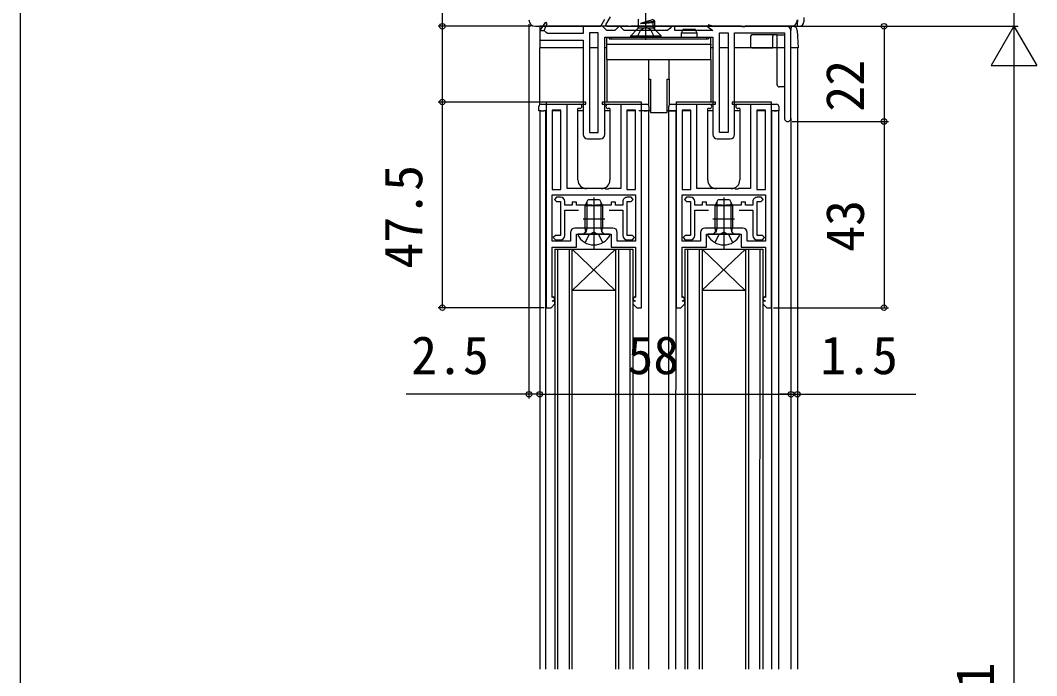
# Model space of a CAD drawing. Units: millimetres, scale not verified. Extents: x -525 to 525, y -782 to 777.
# Drawn here: x -525 to -290.3, y -446.1 to -294.7 of the extents above; entities that cross this region are included whole.
import ezdxf
from ezdxf.enums import TextEntityAlignment as Align

# ---------------------------------------------------------------- set-up
doc = ezdxf.new("R2010")
doc.units = ezdxf.units.MM
doc.header["$LTSCALE"] = 4
for name, color, linetype in [('0-2_YKK_11', 7, 'Continuous'), ('0-3_YKK_12', 2, 'Continuous'), ('0-4_YKK_13', 4, 'Continuous'), ('0-6_YKK_D', 6, 'Continuous'), ('0-7_YKK_ZWAK', 7, 'Continuous')]:
    doc.layers.add(name, color=color, linetype=linetype)
doc.styles.add('ＭＳ ゴシック', font='')
doc.styles.get('ＭＳ ゴシック').set_extended_font_data('MS Gothic')

msp = doc.modelspace()

# ---------------------------------------------------------------- linework, layer by layer
at = {"layer": '0-2_YKK_11'}
for p, q in [((-404.167, -295.764), (-403.512, -295.108)), ((-347.042, -317.345), (-347.042, -297.095)), ((-390.042, -321.095), (-390.042, -298.595)), ((-394.042, -322.095), (-391.042, -322.095)), ((-364.042, -322.095), (-361.042, -322.095)), ((-388.143, -342.695), (-396.943, -342.695)), ((-358.143, -342.695), (-366.943, -342.695))]:
    msp.add_line(p, q, dxfattribs=at)
for points in [[(-406.042, -296.095), (-390.947, -296.095), (-390.004, -294.462)], [(-348.042, -296.095), (-357.584, -296.095), (-357.767, -296.215), (-358.317, -296.215), (-358.501, -296.095), (-365.042, -296.095), (-366.06, -295.794), (-366.27, -296.226), (-365.042, -297.095), (-373.842, -297.095), (-373.842, -296.095), (-374.542, -296.095), (-375.042, -296.595), (-375.542, -297.095), (-385.542, -297.095), (-386.042, -296.595), (-386.542, -296.095), (-386.742, -296.095), (-387.242, -296.595), (-387.742, -297.095), (-389.542, -297.095), (-390.042, -296.595), (-390.542, -296.095), (-395.042, -296.095), (-395.042, -297.795), (-403.242, -297.795), (-403.54, -297.533), (-404.036, -297.095), (-404.042, -297.095), (-403.352, -295.418), (-403.788, -295.188), (-405.042, -297.095), (-405.042, -299.295), (-395.042, -299.295), (-395.042, -321.095)], [(-388.792, -293.895), (-389.866, -295.755), (-389.669, -296.095), (-347.042, -296.095)], [(-360.042, -321.095), (-360.042, -297.595), (-348.542, -297.595), (-348.542, -317.345)], [(-390.042, -298.595), (-365.042, -298.595), (-365.042, -321.095)], [(-402.143, -334.995), (-382.943, -334.995), (-382.943, -345.695), (-387.143, -345.695), (-387.143, -343.695)], [(-397.943, -343.695), (-397.943, -345.695), (-402.143, -345.695), (-402.143, -334.995)], [(-372.143, -334.995), (-352.943, -334.995), (-352.943, -345.695), (-357.143, -345.695), (-357.143, -343.695)], [(-367.943, -343.695), (-367.943, -345.695), (-372.143, -345.695), (-372.143, -334.995)]]:
    msp.add_lwpolyline(points, dxfattribs=at)
for points in [[(-403.788, -295.188), (-405.042, -297.095), (-404.042, -297.095), (-403.352, -295.418)], [(-391.542, -320.595), (-391.542, -297.595), (-393.542, -297.595), (-393.542, -320.595)], [(-363.542, -320.595), (-363.542, -297.595), (-361.542, -297.595), (-361.542, -320.595)], [(-403.543, -313.595), (-403.543, -361.095), (-402.443, -361.095), (-401.543, -360.195), (-401.543, -359.595), (-402.143, -359.595), (-401.49, -359.13), (-401.896, -358.56), (-402.143, -358.736), (-402.143, -347.095), (-396.543, -347.095), (-396.543, -344.095), (-388.543, -344.095), (-388.543, -347.095), (-382.943, -347.095), (-382.943, -358.736), (-383.19, -358.56), (-383.596, -359.13), (-382.943, -359.595), (-383.543, -359.595), (-383.543, -360.195), (-382.643, -361.095), (-381.543, -361.095), (-381.543, -313.595), (-382.543, -313.595), (-390.643, -313.595), (-390.643, -314.095), (-386.343, -314.095), (-386.343, -333.595), (-389.085, -333.595), (-389.268, -333.715), (-389.818, -333.715), (-390.001, -333.595), (-398.743, -333.595), (-398.743, -314.095), (-394.443, -314.095), (-394.443, -313.595), (-402.543, -313.595)], [(-373.543, -313.595), (-373.543, -361.095), (-372.443, -361.095), (-371.543, -360.195), (-371.543, -359.595), (-372.143, -359.595), (-371.49, -359.13), (-371.896, -358.56), (-372.143, -358.736), (-372.143, -347.095), (-366.543, -347.095), (-366.543, -344.095), (-358.543, -344.095), (-358.543, -347.095), (-352.943, -347.095), (-352.943, -358.736), (-353.19, -358.56), (-353.596, -359.13), (-352.943, -359.595), (-353.543, -359.595), (-353.543, -360.195), (-352.643, -361.095), (-351.543, -361.095), (-351.543, -313.595), (-352.543, -313.595), (-360.643, -313.595), (-360.643, -314.095), (-356.343, -314.095), (-356.343, -333.595), (-359.085, -333.595), (-359.268, -333.715), (-359.818, -333.715), (-360.001, -333.595), (-368.743, -333.595), (-368.743, -314.095), (-364.443, -314.095), (-364.443, -313.595), (-372.543, -313.595)], [(-400.143, -333.795), (-400.143, -315.495), (-402.143, -315.495), (-402.143, -333.795)], [(-382.943, -333.795), (-382.943, -315.495), (-384.943, -315.495), (-384.943, -333.795)], [(-370.143, -333.795), (-370.143, -315.495), (-372.143, -315.495), (-372.143, -333.795)], [(-352.943, -333.795), (-352.943, -315.495), (-354.943, -315.495), (-354.943, -333.795)]]:
    msp.add_lwpolyline(points, close=True, dxfattribs=at)
for centre, radius, start, end in [((-406.042, -294.595), 1.5, 180, 270), ((-347.042, -294.595), 1.5, 270, 0), ((-348.042, -297.095), 1, 0.00001, 89.99999), ((-347.792, -317.345), 0.75, 179.99999, 0.00001), ((-394.042, -321.095), 1, 180.00001, 269.99999), ((-391.042, -321.095), 1, 270.00001, 359.99999), ((-364.042, -321.095), 1, 180.00001, 269.99999), ((-361.042, -321.095), 1, 270.00001, 359.99999), ((-396.943, -343.695), 1, 90.00001, 179.99999), ((-388.143, -343.695), 1, 0.00001, 89.99999), ((-366.943, -343.695), 1, 90.00001, 179.99999), ((-358.143, -343.695), 1, 0.00001, 89.99999)]:
    msp.add_arc(centre, radius, start, end, dxfattribs=at)
at = {"layer": '0-3_YKK_12'}
for p, q in [((-405.042, -314.195), (-405.042, -301.095)), ((-395.042, -301.095), (-405.042, -301.095)), ((-391.542, -301.095), (-393.542, -301.095)), ((-361.542, -301.095), (-363.542, -301.095)), ((-348.542, -301.095), (-360.042, -301.095)), ((-345.542, -301.095), (-347.042, -301.095)), ((-345.542, -301.095), (-345.542, -444.595)), ((-405.042, -315.595), (-405.042, -444.595)), ((-403.642, -444.595), (-403.642, -315.595)), ((-400.343, -315.595), (-401.943, -315.595)), ((-395.042, -315.595), (-396.243, -315.595)), ((-388.842, -315.595), (-390.042, -315.595)), ((-383.143, -315.595), (-384.743, -315.595)), ((-379.442, -315.595), (-382.143, -315.595)), ((-379.842, -444.595), (-379.842, -315.595)), ((-373.543, -315.595), (-375.642, -315.595)), ((-375.243, -444.595), (-375.243, -315.595)), ((-373.597, -444.595), (-373.543, -315.595)), ((-370.343, -315.595), (-371.943, -315.595)), ((-365.042, -315.595), (-366.244, -315.595)), ((-358.844, -315.595), (-360.042, -315.595)), ((-353.143, -315.595), (-354.743, -315.595)), ((-349.843, -315.595), (-351.543, -315.595)), ((-351.417, -444.595), (-351.417, -315.595)), ((-349.843, -444.595), (-349.843, -315.595)), ((-347.042, -317.345), (-347.042, -444.595)), ((-401.541, -347.595), (-401.569, -444.595)), ((-401.541, -347.595), (-383.541, -347.595)), ((-400.869, -444.595), (-400.841, -347.595)), ((-398.241, -347.595), (-398.269, -444.595)), ((-397.569, -444.595), (-397.541, -347.595)), ((-387.595, -357.098), (-397.541, -347.595)), ((-387.541, -347.595), (-387.569, -444.595)), ((-386.841, -347.595), (-386.869, -444.595)), ((-384.241, -347.595), (-384.269, -444.595)), ((-383.541, -347.595), (-383.569, -444.595)), ((-371.541, -347.595), (-371.569, -444.595)), ((-371.541, -347.595), (-353.541, -347.595)), ((-370.869, -444.595), (-370.841, -347.595)), ((-368.241, -347.595), (-368.269, -444.595)), ((-367.541, -347.595), (-367.569, -444.595)), ((-357.594, -357.098), (-367.541, -347.595)), ((-357.541, -347.595), (-357.569, -444.595)), ((-356.841, -347.595), (-356.869, -444.595)), ((-354.241, -347.595), (-354.269, -444.595)), ((-353.541, -347.595), (-353.569, -444.595))]:
    msp.add_line(p, q, dxfattribs=at)
for points in [[(-387.595, -357.098), (-397.595, -357.098), (-387.541, -347.595)], [(-357.594, -357.098), (-367.594, -357.098), (-357.541, -347.595)]]:
    msp.add_lwpolyline(points, dxfattribs=at)
at = {"layer": '0-4_YKK_13'}
for p, q in [((-380.542, -299.2), (-380.542, -278.485)), ((-382.222, -296.061), (-382.222, -294.487)), ((-381.722, -295.412), (-378.992, -294.527)), ((-381.722, -295.472), (-378.442, -294.945)), ((-381.722, -295.472), (-378.862, -295.187)), ((-378.442, -294.845), (-378.992, -294.527)), ((-378.442, -294.945), (-378.862, -295.187)), ((-378.862, -296.061), (-378.862, -295.187)), ((-378.442, -294.945), (-378.442, -294.845)), ((-378.442, -296.795), (-378.442, -295.045)), ((-345.542, -294.595), (-345.542, -295.095)), ((-345.542, -296.032), (-345.542, -295.095)), ((-344.042, -294.095), (-344.042, -295.095)), ((-405.042, -296.095), (-405.042, -301.095)), ((-384.542, -296.095), (-405.042, -296.095)), ((-384.542, -296.095), (-384.042, -296.095)), ((-374.342, -296.095), (-384.042, -296.095)), ((-384.042, -298.295), (-382.515, -296.768)), ((-382.222, -296.475), (-378.862, -296.475)), ((-377.042, -298.295), (-378.57, -296.768)), ((-374.342, -296.095), (-373.842, -296.095)), ((-358.542, -296.095), (-373.842, -296.095)), ((-371.892, -296.795), (-372.392, -297.661)), ((-372.392, -297.661), (-372.392, -298.595)), ((-368.692, -297.661), (-372.392, -297.661)), ((-371.892, -296.795), (-369.192, -296.795)), ((-368.692, -297.661), (-369.192, -296.795)), ((-368.692, -298.595), (-368.692, -297.661)), ((-346.589, -296.095), (-357.542, -296.095)), ((-347.042, -296.597), (-347.042, -297.095)), ((-346.611, -296.032), (-345.542, -296.032)), ((-345.542, -296.032), (-345.542, -296.095)), ((-345.542, -296.095), (-345.042, -296.095)), ((-389.042, -298.795), (-389.542, -298.795)), ((-389.542, -300.541), (-389.542, -300.295)), ((-388.542, -298.595), (-388.542, -298.995)), ((-388.542, -298.595), (-366.542, -298.595)), ((-388.542, -298.995), (-366.542, -298.995)), ((-384.042, -298.595), (-384.042, -298.295)), ((-384.042, -298.295), (-377.042, -298.295)), ((-384.042, -298.595), (-377.042, -298.595)), ((-377.042, -298.595), (-377.042, -298.295)), ((-366.542, -298.595), (-366.542, -298.995)), ((-366.042, -298.795), (-366.042, -298.995)), ((-365.542, -298.795), (-366.042, -298.795)), ((-365.542, -300.295), (-365.542, -298.795)), ((-365.542, -300.295), (-365.542, -300.541)), ((-350.242, -298.095), (-356.123, -298.095)), ((-351.242, -301.095), (-351.242, -298.395)), ((-349.742, -298.095), (-348.542, -298.095)), ((-395.042, -301.095), (-405.042, -301.095)), ((-391.542, -301.095), (-393.542, -301.095)), ((-389.542, -301.095), (-390.042, -301.095)), ((-389.542, -303.795), (-389.542, -300.541)), ((-365.542, -303.795), (-365.542, -300.541)), ((-365.042, -301.095), (-365.542, -301.095)), ((-361.542, -301.095), (-363.542, -301.095)), ((-356.642, -301.095), (-360.042, -301.095)), ((-356.042, -301.095), (-356.342, -301.095)), ((-356.042, -301.095), (-351.242, -301.095)), ((-350.242, -301.095), (-351.242, -301.095)), ((-346.542, -301.095), (-347.042, -301.095)), ((-345.842, -301.095), (-346.542, -301.095)), ((-389.542, -303.795), (-379.842, -303.795)), ((-389.542, -303.795), (-389.542, -313.595)), ((-379.842, -303.795), (-375.242, -303.795)), ((-379.842, -308.295), (-379.842, -303.795)), ((-375.242, -303.795), (-365.542, -303.795)), ((-375.242, -303.795), (-375.242, -308.295)), ((-365.542, -303.795), (-365.542, -313.595)), ((-379.842, -308.295), (-379.442, -308.295)), ((-379.442, -308.295), (-379.442, -315.995)), ((-375.642, -308.295), (-375.242, -308.295)), ((-375.642, -315.995), (-375.642, -308.295)), ((-348.542, -310.095), (-349.742, -310.095)), ((-404.743, -314.095), (-404.143, -314.095)), ((-404.143, -314.095), (-403.143, -314.095)), ((-403.143, -314.095), (-395.818, -314.095)), ((-389.268, -314.095), (-381.943, -314.095)), ((-381.943, -314.095), (-380.943, -314.095)), ((-380.943, -314.095), (-380.343, -314.095)), ((-374.744, -314.095), (-374.144, -314.095)), ((-374.144, -314.095), (-373.144, -314.095)), ((-373.144, -314.095), (-365.819, -314.095)), ((-359.269, -314.095), (-351.944, -314.095)), ((-351.944, -314.095), (-350.944, -314.095)), ((-350.944, -314.095), (-350.344, -314.095)), ((-405.243, -315.595), (-405.243, -314.595)), ((-404.743, -315.595), (-405.243, -315.595)), ((-404.743, -315.595), (-404.143, -315.595)), ((-403.643, -315.595), (-404.143, -315.595)), ((-403.543, -315.595), (-403.643, -315.595)), ((-395.818, -315.095), (-396.243, -315.095)), ((-396.243, -331.595), (-396.243, -315.095)), ((-388.843, -315.095), (-389.268, -315.095)), ((-388.843, -315.095), (-388.843, -331.595)), ((-381.443, -315.595), (-381.643, -315.595)), ((-380.943, -315.595), (-381.443, -315.595)), ((-380.943, -315.595), (-380.343, -315.595)), ((-379.442, -315.995), (-375.642, -315.995)), ((-375.244, -315.595), (-375.244, -314.595)), ((-375.244, -315.595), (-373.543, -315.595)), ((-373.543, -315.595), (-374.144, -315.595)), ((-365.819, -315.095), (-366.244, -315.095)), ((-366.244, -331.595), (-366.244, -315.095)), ((-358.844, -315.095), (-359.269, -315.095)), ((-358.844, -315.095), (-358.844, -331.595)), ((-351.444, -315.595), (-351.543, -315.595)), ((-350.944, -315.595), (-351.444, -315.595)), ((-350.944, -315.595), (-350.344, -315.595)), ((-390.843, -333.595), (-394.243, -333.595)), ((-392.543, -335.607), (-392.543, -347.595)), ((-360.844, -333.595), (-364.244, -333.595)), ((-362.543, -335.607), (-362.543, -347.595)), ((-394.543, -337.495), (-393.843, -336.095)), ((-364.543, -337.495), (-363.843, -336.095)), ((-392.544, -338.095), (-392.544, -343.095)), ((-362.544, -338.095), (-362.544, -343.095)), ((-395.044, -340.595), (-390.044, -340.595)), ((-365.044, -340.595), (-360.044, -340.595)), ((-388.81, -344.32), (-388.947, -344.095)), ((-358.81, -344.32), (-358.947, -344.095))]:
    msp.add_line(p, q, dxfattribs=at)
for points in [[(-381.722, -295.472), (-381.722, -295.412), (-378.442, -294.845)], [(-382.543, -298.595), (-381.687, -296.879), (-380.542, -296.27)], [(-378.542, -298.595), (-379.397, -296.879), (-380.542, -296.27)], [(-345.591, -297.034), (-345.342, -301.095), (-345.842, -301.095)], [(-365.542, -300.295), (-389.542, -300.295), (-389.542, -298.795)], [(-389.042, -298.795), (-389.042, -298.995), (-366.042, -298.995)], [(-356.342, -298.395), (-356.342, -301.095), (-356.642, -301.095)], [(-350.242, -309.595), (-350.242, -298.095), (-349.742, -298.095)], [(-379.842, -308.295), (-379.942, -308.295), (-379.942, -314.296)], [(-375.242, -308.295), (-375.142, -308.295), (-375.142, -314.295)], [(-379.843, -314.595), (-379.843, -315.595), (-380.343, -315.595)], [(-349.844, -314.595), (-349.844, -315.595), (-350.344, -315.595)], [(-400.244, -335.595), (-401.144, -335.595), (-401.644, -336.095), (-401.144, -336.595), (-400.244, -336.595), (-400.244, -344.395), (-401.444, -344.395), (-401.944, -344.895), (-401.444, -345.395), (-400.244, -345.395)], [(-384.844, -345.395), (-383.644, -345.395), (-383.144, -344.895), (-383.644, -344.395), (-384.844, -344.395), (-384.844, -336.595), (-383.944, -336.595), (-383.444, -336.095), (-383.944, -335.595), (-384.844, -335.595)], [(-370.244, -335.595), (-371.144, -335.595), (-371.644, -336.095), (-371.144, -336.595), (-370.244, -336.595), (-370.244, -344.395), (-371.444, -344.395), (-371.944, -344.895), (-371.444, -345.395), (-370.244, -345.395)], [(-354.844, -345.395), (-353.644, -345.395), (-353.144, -344.895), (-353.644, -344.395), (-354.844, -344.395), (-354.844, -336.595), (-353.944, -336.595), (-353.444, -336.095), (-353.944, -335.595), (-354.844, -335.595)], [(-385.844, -336.595), (-385.844, -337.395), (-387.544, -337.395), (-387.544, -336.695), (-388.544, -336.695), (-388.544, -337.395), (-392.085, -337.395), (-392.269, -337.515), (-392.819, -337.515), (-393.002, -337.395), (-396.544, -337.395), (-396.544, -336.695), (-397.544, -336.695), (-397.544, -337.395), (-399.244, -337.395), (-399.244, -336.595)], [(-394.891, -344.095), (-394.398, -343.507), (-394.543, -342.695), (-394.543, -337.495), (-390.543, -337.495), (-390.543, -342.695), (-394.543, -342.695)], [(-394.164, -336.737), (-394.164, -342.695), (-394.404, -343.71)], [(-393.843, -336.095), (-391.243, -336.095), (-390.543, -337.495)], [(-390.922, -336.737), (-390.922, -342.695), (-390.682, -343.71)], [(-355.844, -336.595), (-355.844, -337.395), (-357.544, -337.395), (-357.544, -336.695), (-358.544, -336.695), (-358.544, -337.395), (-362.085, -337.395), (-362.269, -337.515), (-362.819, -337.515), (-363.002, -337.395), (-366.544, -337.395), (-366.544, -336.695), (-367.544, -336.695), (-367.544, -337.395), (-369.244, -337.395), (-369.244, -336.595)], [(-364.891, -344.095), (-364.398, -343.507), (-364.543, -342.695), (-364.543, -337.495), (-360.543, -337.495), (-360.543, -342.695), (-364.543, -342.695)], [(-364.164, -336.737), (-364.164, -342.695), (-364.404, -343.71)], [(-363.843, -336.095), (-361.243, -336.095), (-360.543, -337.495)], [(-360.922, -336.737), (-360.922, -342.695), (-360.682, -343.71)], [(-399.244, -344.395), (-399.244, -338.595), (-396.076, -338.595)], [(-389.011, -338.595), (-385.844, -338.595), (-385.844, -344.395)], [(-369.244, -344.395), (-369.244, -338.595), (-366.076, -338.595)], [(-359.011, -338.595), (-355.844, -338.595), (-355.844, -344.395)], [(-388.947, -344.095), (-396.139, -344.095), (-396.276, -344.32)], [(-390.493, -346.061), (-391.398, -344.246), (-392.543, -343.637), (-393.688, -344.246), (-394.593, -346.061)], [(-390.195, -344.095), (-390.688, -343.507), (-390.543, -342.695)], [(-358.947, -344.095), (-366.139, -344.095), (-366.276, -344.32)], [(-360.493, -346.061), (-361.398, -344.246), (-362.543, -343.637), (-363.688, -344.246), (-364.593, -346.061)], [(-360.195, -344.095), (-360.688, -343.507), (-360.543, -342.695)]]:
    msp.add_lwpolyline(points, dxfattribs=at)
for centre, radius, start, end in [((-345.042, -295.095), 1, 270, 0), ((-383.222, -296.061), 1, 315, 0), ((-377.862, -296.061), 1, 180, 225), ((-346.542, -296.597), 0.5, 84.66158, 180), ((-346.589, -297.095), 1, 84.66158, 90), ((-346.589, -297.095), 1, 3.5, 84.66158), ((-356.042, -298.395), 0.3, 90, 180), ((-350.942, -298.395), 0.3, 90, 180), ((-349.742, -309.595), 0.5, 180, 270), ((-404.743, -314.595), 0.5, 90, 180), ((-395.818, -314.595), 0.5, 0, 90), ((-389.268, -314.595), 0.5, 90, 180), ((-380.343, -314.595), 0.5, 0, 90), ((-374.744, -314.595), 0.5, 90, 180), ((-365.819, -314.595), 0.5, 0, 90), ((-359.269, -314.595), 0.5, 90, 180), ((-350.344, -314.595), 0.5, 0, 90), ((-395.818, -314.595), 0.5, 270, 0), ((-389.268, -314.595), 0.5, 180, 270), ((-365.819, -314.595), 0.5, 270, 0), ((-359.269, -314.595), 0.5, 180, 270), ((-394.243, -331.595), 2, 180, 270), ((-390.843, -331.595), 2, 270, 0), ((-364.244, -331.595), 2, 180, 270), ((-360.844, -331.595), 2, 270, 0), ((-400.244, -336.595), 1, 0, 89.99998), ((-384.844, -336.595), 1, 89.99998, 180.00002), ((-370.244, -336.595), 1, 0, 89.99998), ((-354.844, -336.595), 1, 89.99998, 180.00002), ((-400.244, -344.395), 1, 270, 0), ((-392.543, -342.395), 4.2, 207.28097, 332.71902), ((-384.844, -344.395), 1, 180.00002, 270), ((-370.244, -344.395), 1, 270, 0), ((-362.543, -342.395), 4.2, 207.28097, 332.71902), ((-354.844, -344.395), 1, 180.00002, 270)]:
    msp.add_arc(centre, radius, start, end, dxfattribs=at)
at = {"layer": '0-6_YKK_D'}
for p, q in [((-295.542, -216.095), (-295.542, -296.095)), ((-407.542, -295.595), (-407.542, -382.095)), ((-407.042, -296.095), (-428.542, -296.095)), ((-347.042, -296.095), (-294.542, -296.095)), ((-347.042, -296.095), (-324.542, -296.095)), ((-346.042, -296.095), (-294.542, -296.095)), ((-325.542, -296.095), (-325.542, -318.095)), ((-295.542, -296.095), (-300.792, -305.188)), ((-295.542, -296.095), (-290.292, -305.188)), ((-295.542, -296.095), (-295.542, -314.282)), ((-300.792, -305.188), (-290.292, -305.188)), ((-295.542, -306.595), (-295.542, -585.594)), ((-403.543, -313.595), (-428.542, -313.595)), ((-403.543, -313.595), (-428.542, -313.595)), ((-427.542, -361.095), (-427.542, -313.595)), ((-346.792, -318.095), (-324.542, -318.095)), ((-346.792, -318.095), (-324.542, -318.095)), ((-325.542, -318.095), (-325.542, -361.095)), ((-404.043, -361.095), (-428.542, -361.095)), ((-351.043, -361.095), (-324.542, -361.095)), ((-407.542, -381.095), (-435.87, -381.095)), ((-405.042, -381.095), (-407.542, -381.095)), ((-405.042, -381.095), (-402.492, -381.095)), ((-405.042, -381.095), (-347.042, -381.095)), ((-347.042, -381.095), (-349.592, -381.095)), ((-347.042, -381.095), (-345.542, -381.095)), ((-345.542, -381.095), (-318.17, -381.095))]:
    msp.add_line(p, q, dxfattribs=at)
msp.add_lwpolyline([(-427.542, -313.595), (-427.542, -296.095), (-427.542, -262.545)], dxfattribs=at)
for centre in [(-427.542, -296.095), (-325.542, -296.095), (-427.542, -313.595), (-427.542, -313.595), (-325.542, -318.095), (-325.542, -318.095), (-427.542, -361.095), (-325.542, -361.095), (-407.542, -381.095), (-405.042, -381.095), (-405.042, -381.095), (-347.042, -381.095), (-347.042, -381.095), (-345.542, -381.095)]:
    msp.add_circle(centre, 0.637, dxfattribs=at)
at = {"layer": '0-7_YKK_ZWAK'}
msp.add_line((-525, 747.5), (-525, -782.5), dxfattribs=at)

# ---------------------------------------------------------------- texts
at = {"layer": '0-6_YKK_D', "style": 'ＭＳ ゴシック'}
for s, p in [('22', (-327.542, -315.822)), ('47.5', (-429.542, -352.072)), ('43', (-327.542, -348.186)), ('H1', (-297.542, -455.026))]:
    msp.add_text(s, height=8.798, rotation=90, dxfattribs=at).set_placement(p, align=Align.BOTTOM_LEFT)
for s, p in [('2.5', (-434.756, -379.095)), ('58', (-384.804, -379.095)), ('1.5', (-340.283, -379.095))]:
    msp.add_text(s, height=8.798, dxfattribs=at).set_placement(p, align=Align.BOTTOM_LEFT)

doc.saveas('drawing.dxf')
